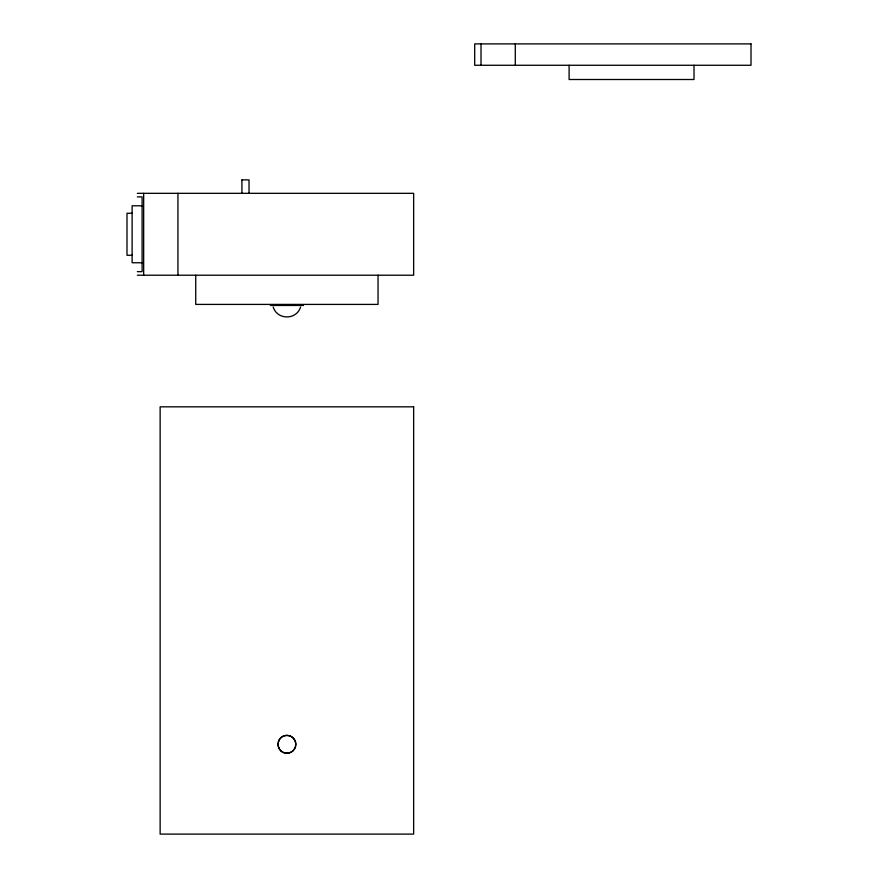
<?xml version="1.0" encoding="UTF-8"?>
<svg xmlns="http://www.w3.org/2000/svg" width="878" height="878" viewBox="0 0 878 878"><rect width="100%" height="100%" fill="white"/><g stroke="black" fill="none" stroke-linecap="round" stroke-linejoin="round"><path stroke-width="1.32" d="M300.605 307.015C296.544 320.218 277.25 320.218 273.19 307.015M278.842 740.516L279.094 740.022A8.912 8.901 0 0 1 294.701 740.011L294.953 740.516A8.868 8.824 -90 0 1 294.953 748.1L294.69 748.594A8.912 8.901 0 0 1 279.094 748.594L278.842 748.1M292.572 751.162L292.122 751.513A8.912 8.901 -62.5 0 1 286.886 753.225A8.901 8.901 62.5 0 1 281.662 751.513L281.223 751.162M241.955 179.88L249.012 179.88L249.045 193.237M137.352 193.325L413.648 193.325L413.648 275.22L137.352 275.22M137.352 196.891L142.104 196.891L142.104 271.653L137.352 271.653M142.477 205.792L132.117 205.792L132.117 262.752L142.477 262.752M132.457 213.266L126.992 213.266L126.992 255.278L132.457 255.278M270.336 305.456L303.448 305.456M694.015 65.268L694.015 79.503L569.098 79.503L569.098 65.268M515.298 43.9L515.298 65.268M481.012 43.9L481.012 65.268M378.045 275.22L378.045 304.414L195.739 304.414L195.739 275.22M241.922 179.88L241.922 193.237M177.938 193.325L177.938 275.22M143.663 193.325L143.663 275.22M281.212 751.173A8.89 8.846 80.2 0 1 281.223 737.454L281.662 737.103A8.901 8.901 62.5 0 1 286.886 735.402A8.912 8.901 -62.5 0 1 292.122 737.103L292.572 737.443A8.89 8.846 -80.2 0 1 292.572 751.173M278.984 748.1A8.868 8.824 -90 0 1 278.984 740.516M751.008 43.9L474.702 43.9L474.702 65.268L751.008 65.268L751.008 43.9M413.648 406.832L160.136 406.832L160.136 834.1L413.648 834.1L413.648 406.832"/></g></svg>
